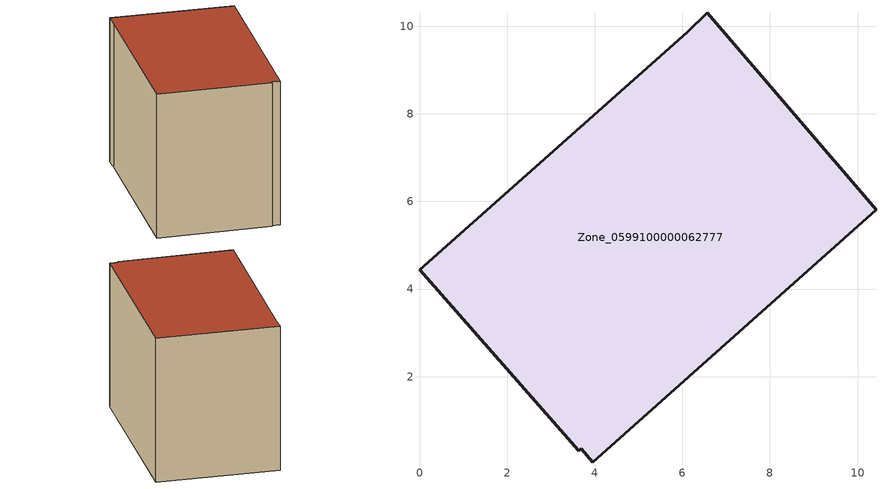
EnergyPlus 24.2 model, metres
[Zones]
Zone_0599100000062777
 floor ground (C_G): 10.42,5.81 3.95,0.04 3.69,0.36 3.63,0.3 0,4.44 6.11,9.86 6.57,10.31 z0
 wall outside (C_F): 10.42,5.81 6.57,10.31 6.11,9.86 0,4.44 3.63,0.3 3.69,0.36 3.95,0.04 10.42,5.81 z0:7.3
 roof outside (C_R): 3.95,0.04 10.42,5.81 6.57,10.31 6.11,9.86 0,4.44 3.63,0.3 3.69,0.36 z7.3
[BUILDING]
Pand.0599100000062777: North Axis=0; Terrain=City; Loads Convergence Tolerance Value=0.04; Temperature Convergence Tolerance Value=0.4; Solar Distribution=FullExterior; Maximum Number of Warmup Days=25; Minimum Number of Warmup Days=1
[Site:Location]
Rotterdam.The.Hague.AP_ZH_NLD Design_Conditions: Latitude=51.96; Longitude=4.45; Time Zone=1; Elevation=-4.5
[SITE:GROUNDTEMPERATURE:BUILDINGSURFACE]
18, 18, 18, 18, 18, 18, 18, 18, 18, 18, 18, 18
[MATERIAL] Thermal Absorptance=0.9; Solar Absorptance=0.7; Visible Absorptance=0.7
Name | Roughness | Thickness | Conductivity | Density | Specific Heat
G.TI.1946 | MediumSmooth | 0.15 | 1 | 540 | 1210
F.TI.1946 | Rough | 0.3 | 0.857143 | 1920 | 840
R.TI.1946 | MediumRough | 0.2 | 0.1 | 1500 | 1000
[CONSTRUCTION]
C_G: G.TI.1946
C_F: F.TI.1946
C_R: R.TI.1946
[ZONE]
Zone_0599100000062777: Type=1; Multiplier=1; Ceiling Height=Autocalculate; Volume=Autocalculate; Floor Area=autocalculate; Part of Total Floor Area=Yes
[ZONEINFILTRATION:DESIGNFLOWRATE]
Infil_Zone_0599100000062777: Zone or ZoneList or Space or SpaceList=Zone_0599100000062777; Schedule=AlwaysOn; Design Flow Rate Calculation Method=Flow/Area; Flow Rate per Floor Area=0.003; Constant Term Coefficient=1; Temperature Term Coefficient=0; Velocity Term Coefficient=0; Velocity Squared Term Coefficient=0
[HVACTEMPLATE:ZONE:IDEALLOADSAIRSYSTEM]
Zone_0599100000062777: Maximum Heating Supply Air Temperature=50; Minimum Cooling Supply Air Temperature=13; Maximum Heating Supply Air Humidity Ratio=0.0156; Minimum Cooling Supply Air Humidity Ratio=0.0077; Heating Limit=NoLimit; Cooling Limit=NoLimit; Dehumidification Control Type=ConstantSensibleHeatRatio; Cooling Sensible Heat Ratio=0.7; Dehumidification Setpoint=60; Humidification Control Type=None; Humidification Setpoint=30; Outdoor Air Method=None; Outdoor Air Flow Rate per Person=0.00944; Outdoor Air Flow Rate per Zone Floor Area=0; Outdoor Air Flow Rate per Zone=0; Demand Controlled Ventilation Type=None; Outdoor Air Economizer Type=NoEconomizer; Heat Recovery Type=None; Sensible Heat Recovery Effectiveness=0.7; Latent Heat Recovery Effectiveness=0.65
[ZONECONTROL:THERMOSTAT]
ThermostatControl_Zone_0599100000062777: Zone or ZoneList=Zone_0599100000062777; Control Type Schedule=DualSetpointControlType; Control 1=Thermostat_Zone_0599100000062777; Temperature Difference Between Cutout And Setpoint=0
[THERMOSTATSETPOINT:DUALSETPOINT]
Thermostat_Zone_0599100000062777: Heating Setpoint Temperature Schedule=HeatingSetpoint_Zone_0599100000062777; Cooling Setpoint Temperature Schedule=CoolingSetpoint_Zone_0599100000062777
[SCHEDULE:COMPACT]
HeatingSetpoint_Zone_0599100000062777: Through: 12/31, For: AllDays, Until: 24:00, 21
CoolingSetpoint_Zone_0599100000062777: Through: 12/31, For: AllDays, Until: 24:00, 24
DualSetpointControlType: Through: 12/31, For: AllDays, Until: 24:00, 4
AlwaysOn: Through: 12/31, For: AllDays, Until: 24:00, 1
